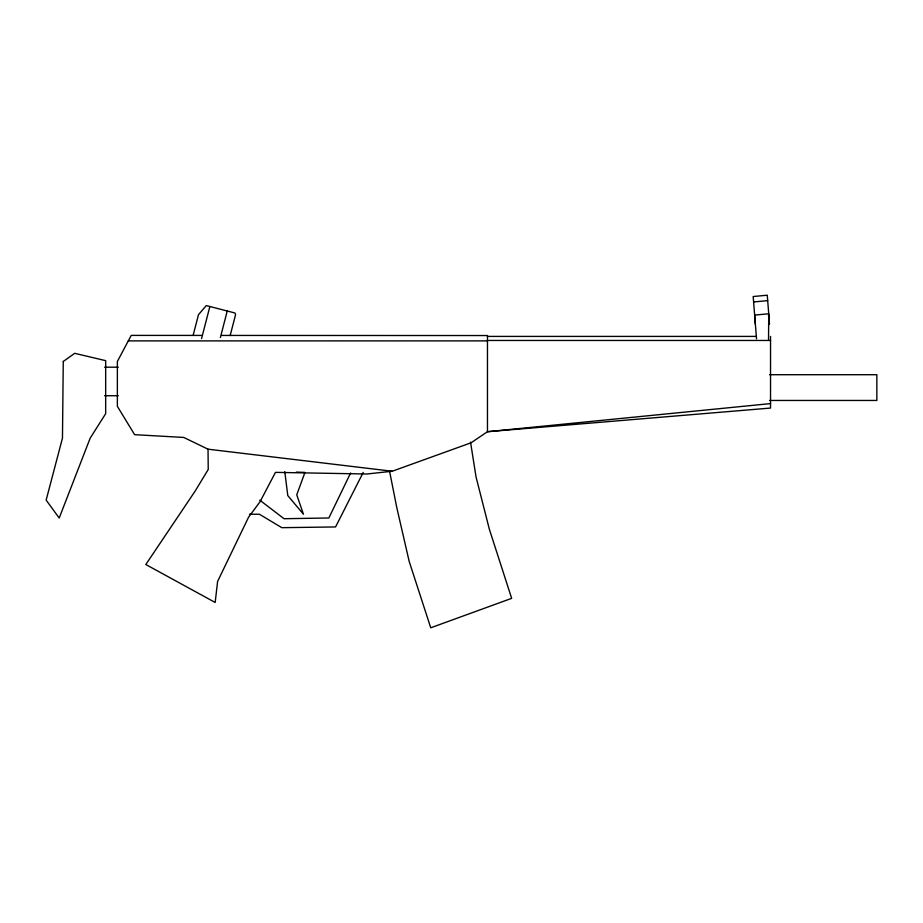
<?xml version="1.0" encoding="UTF-8"?>
<svg xmlns="http://www.w3.org/2000/svg" width="923" height="923" viewBox="0 0 923 923"><rect width="100%" height="100%" fill="white"/><g stroke="black" fill="none" stroke-linecap="round" stroke-linejoin="round"><path stroke-width="1.38" d="M768.536 339.652L768.732 313.762L767.267 295.21L753.18 296.525L755.36 324.192M193.23 334.98L198.491 314.674L206.267 305.582L235.007 313.012L235.573 314.674L230.162 335.58M201.572 338.579L209.867 306.517M220.389 337.506L227.243 311.005M350.636 472.968L328.853 517.976L284.053 518.726L259.767 500.151M363.201 472.426L335.568 526.941L281.815 527.679L259.409 514.238L249.475 514.238M201.618 335.418L131.228 335.395L117.371 361.47L117.359 406.328L134.62 434.675L183.758 437.444L208.033 449.189L208.229 469.484L195.157 491.071L145.811 564.518L215.174 602.465L217.609 581.421L248.564 517.226L260.044 501.731L275.469 472.368L366.8 474.007L392.194 471.249L471.076 442.786L487.471 431.71L770.532 403.593M753.618 301.959L767.694 300.644M221.728 335.43L487.471 335.545L487.471 431.71L770.532 408.058L770.532 336.41M487.471 336.41L756.156 336.41M487.471 340.46L770.532 340.46M128.309 340.887L487.471 340.887M104.587 367.192L118.306 367.192M769.54 374.715L876.85 374.715L876.85 400.455L769.54 400.455M104.587 395.725L118.306 395.725M296.318 472.103L304.959 472.426L296.745 494.832L303.459 514.238L287.78 495.57L284.792 471.676M208.033 449.189L392.194 471.249M389.575 471.249L396.798 507.65L409.177 561.403L430.741 627.79L511.654 598.358L489.317 529.11L476.049 476.983L470.534 442.117M768.478 314.881L769.447 324.135L768.732 313.762L754.645 315.089L756.537 338.833M63.272 361.47L62.464 438.125L46.15 500.104L59.199 518.034L90.189 438.125L105.672 413.666L105.672 360.662L74.694 353.324L63.272 361.47"/></g></svg>
